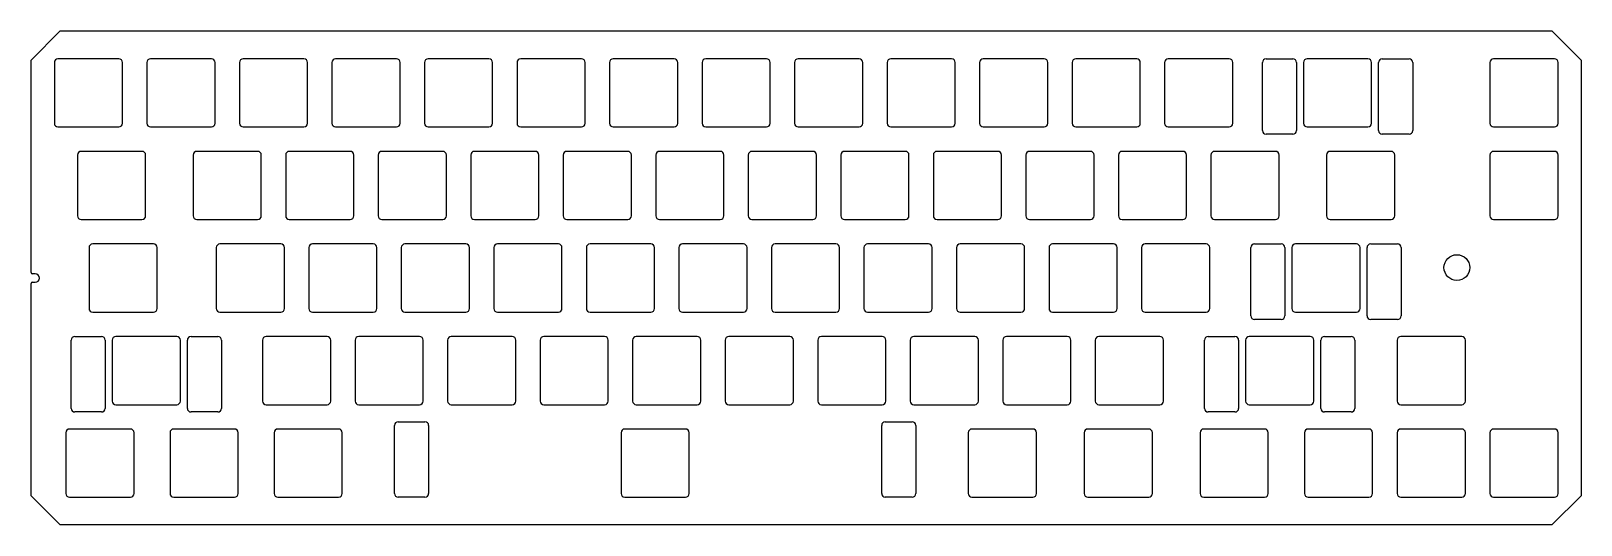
# Model space of a CAD drawing. Extents: x -2 to 316, y -98 to 3.
import ezdxf

# ---------------------------------------------------------------- set-up
doc = ezdxf.new("R2010")
doc.units = 0

msp = doc.modelspace()

# ---------------------------------------------------------------- linework, layer by layer
at = {"layer": 'Border', "color": 0}
for points in [[(3.73, 3.18), (310.18, 3.18)], [(-2.27, -46.42), (-2.27, -2.83)], [(316.18, -2.83), (316.18, -92.26)], [(-1.4, -46.67), (-2.02, -46.67)], [(-2.27, -92.26), (-2.27, -48.67)], [(-2.02, -48.42), (-1.4, -48.42)], [(310.18, -98.26), (3.73, -98.26)]]:
    msp.add_lwpolyline(points, dxfattribs=at)
msp.add_circle((290.68, -45.41), 2.65, dxfattribs=at)
for centre, radius, start, end in [((-2.02, -46.42), 0.25, -180, -90), ((-1.4, -47.55), 0.875, -90, 90), ((-2.02, -48.67), 0.25, 90, -180)]:
    msp.add_arc(centre, radius, start, end, dxfattribs=at)
at = {"layer": 'Group', "color": 0}
for points in [[(15.77, -2.53), (3.27, -2.53)], [(2.52, -3.28), (2.52, -15.77)], [(16.52, -15.77), (16.52, -3.28)], [(3.27, -16.52), (15.77, -16.52)]]:
    msp.add_lwpolyline(points, dxfattribs=at)
for centre, start, end in [((3.27, -3.28), 90, -180), ((15.77, -3.28), 0, 90), ((3.27, -15.77), -180, -90), ((15.77, -15.77), -90, 0)]:
    msp.add_arc(centre, 0.75, start, end, dxfattribs=at)
at = {"layer": 'Group001', "color": 0}
for points in [[(34.79, -2.53), (22.29, -2.53)], [(21.54, -3.28), (21.54, -15.77)], [(35.54, -15.77), (35.54, -3.28)], [(22.29, -16.52), (34.79, -16.52)]]:
    msp.add_lwpolyline(points, dxfattribs=at)
for centre, start, end in [((22.29, -3.28), 90, -180), ((34.79, -3.28), 0, 90), ((22.29, -15.77), -180, -90), ((34.79, -15.77), -90, 0)]:
    msp.add_arc(centre, 0.75, start, end, dxfattribs=at)
at = {"layer": 'Group002', "color": 0}
for points in [[(53.8, -2.53), (41.3, -2.53)], [(40.55, -3.28), (40.55, -15.77)], [(54.55, -15.77), (54.55, -3.28)], [(41.3, -16.52), (53.8, -16.52)]]:
    msp.add_lwpolyline(points, dxfattribs=at)
for centre, start, end in [((41.3, -3.28), 90, -180), ((53.8, -3.28), 0, 90), ((41.3, -15.77), -180, -90), ((53.8, -15.77), -90, 0)]:
    msp.add_arc(centre, 0.75, start, end, dxfattribs=at)
at = {"layer": 'Group003', "color": 0}
for points in [[(72.81, -2.53), (60.31, -2.53)], [(59.56, -3.28), (59.56, -15.77)], [(73.56, -15.77), (73.56, -3.28)], [(60.31, -16.52), (72.81, -16.52)]]:
    msp.add_lwpolyline(points, dxfattribs=at)
for centre, start, end in [((60.31, -3.28), 90, -180), ((72.81, -3.28), 0, 90), ((60.31, -15.77), -180, -90), ((72.81, -15.77), -90, 0)]:
    msp.add_arc(centre, 0.75, start, end, dxfattribs=at)
at = {"layer": 'Group004', "color": 0}
for points in [[(91.81, -2.53), (79.31, -2.53)], [(78.56, -3.28), (78.56, -15.77)], [(92.56, -15.77), (92.56, -3.28)], [(79.31, -16.52), (91.81, -16.52)]]:
    msp.add_lwpolyline(points, dxfattribs=at)
for centre, start, end in [((79.31, -3.28), 90, -180), ((91.81, -3.28), 0, 90), ((79.31, -15.77), -180, -90), ((91.81, -15.77), -90, 0)]:
    msp.add_arc(centre, 0.75, start, end, dxfattribs=at)
at = {"layer": 'Group005', "color": 0}
for points in [[(110.83, -2.53), (98.33, -2.53)], [(97.58, -3.28), (97.58, -15.77)], [(111.58, -15.77), (111.58, -3.28)], [(98.33, -16.52), (110.83, -16.52)]]:
    msp.add_lwpolyline(points, dxfattribs=at)
for centre, start, end in [((98.33, -3.28), 90, -180), ((110.83, -3.28), 0, 90), ((98.33, -15.77), -180, -90), ((110.83, -15.77), -90, 0)]:
    msp.add_arc(centre, 0.75, start, end, dxfattribs=at)
at = {"layer": 'Group006', "color": 0}
for points in [[(129.84, -2.53), (117.34, -2.53)], [(116.59, -3.28), (116.59, -15.77)], [(130.59, -15.77), (130.59, -3.28)], [(117.34, -16.52), (129.84, -16.52)]]:
    msp.add_lwpolyline(points, dxfattribs=at)
for centre, start, end in [((117.34, -3.28), 90, -180), ((129.84, -3.28), 0, 90), ((117.34, -15.77), -180, -90), ((129.84, -15.77), -90, 0)]:
    msp.add_arc(centre, 0.75, start, end, dxfattribs=at)
at = {"layer": 'Group007', "color": 0}
for points in [[(148.85, -2.53), (136.35, -2.53)], [(135.6, -3.28), (135.6, -15.77)], [(149.6, -15.77), (149.6, -3.28)], [(136.35, -16.52), (148.85, -16.52)]]:
    msp.add_lwpolyline(points, dxfattribs=at)
for centre, start, end in [((136.35, -3.28), 90, -180), ((148.85, -3.28), 0, 90), ((136.35, -15.77), -180, -90), ((148.85, -15.77), -90, 0)]:
    msp.add_arc(centre, 0.75, start, end, dxfattribs=at)
at = {"layer": 'Group008', "color": 0}
for points in [[(167.85, -2.53), (155.35, -2.53)], [(154.6, -3.28), (154.6, -15.77)], [(168.6, -15.77), (168.6, -3.28)], [(155.35, -16.52), (167.85, -16.52)]]:
    msp.add_lwpolyline(points, dxfattribs=at)
for centre, start, end in [((155.35, -3.28), 90, -180), ((167.85, -3.28), 0, 90), ((155.35, -15.77), -180, -90), ((167.85, -15.77), -90, 0)]:
    msp.add_arc(centre, 0.75, start, end, dxfattribs=at)
at = {"layer": 'Group009', "color": 0}
for points in [[(186.87, -2.53), (174.37, -2.53)], [(173.62, -3.28), (173.62, -15.77)], [(187.62, -15.77), (187.62, -3.28)], [(174.37, -16.52), (186.87, -16.52)]]:
    msp.add_lwpolyline(points, dxfattribs=at)
for centre, start, end in [((174.37, -3.28), 90, -180), ((186.87, -3.28), 0, 90), ((174.37, -15.77), -180, -90), ((186.87, -15.77), -90, 0)]:
    msp.add_arc(centre, 0.75, start, end, dxfattribs=at)
at = {"layer": 'Group010', "color": 0}
for points in [[(205.88, -2.53), (193.38, -2.53)], [(192.63, -3.28), (192.63, -15.77)], [(206.63, -15.77), (206.63, -3.28)], [(193.38, -16.52), (205.88, -16.52)]]:
    msp.add_lwpolyline(points, dxfattribs=at)
for centre, start, end in [((193.38, -3.28), 90, -180), ((205.88, -3.28), 0, 90), ((193.38, -15.77), -180, -90), ((205.88, -15.77), -90, 0)]:
    msp.add_arc(centre, 0.75, start, end, dxfattribs=at)
at = {"layer": 'Group011', "color": 0}
for points in [[(224.89, -2.53), (212.39, -2.53)], [(211.64, -3.28), (211.64, -15.77)], [(225.64, -15.77), (225.64, -3.28)], [(212.39, -16.52), (224.89, -16.52)]]:
    msp.add_lwpolyline(points, dxfattribs=at)
for centre, start, end in [((212.39, -3.28), 90, -180), ((224.89, -3.28), 0, 90), ((212.39, -15.77), -180, -90), ((224.89, -15.77), -90, 0)]:
    msp.add_arc(centre, 0.75, start, end, dxfattribs=at)
at = {"layer": 'Group012', "color": 0}
for points in [[(243.89, -2.53), (231.39, -2.53)], [(230.64, -3.28), (230.64, -15.77)], [(244.64, -15.77), (244.64, -3.28)], [(231.39, -16.52), (243.89, -16.52)]]:
    msp.add_lwpolyline(points, dxfattribs=at)
for centre, start, end in [((231.39, -3.28), 90, -180), ((243.89, -3.28), 0, 90), ((231.39, -15.77), -180, -90), ((243.89, -15.77), -90, 0)]:
    msp.add_arc(centre, 0.75, start, end, dxfattribs=at)
at = {"layer": 'Group013', "color": 0}
for points in [[(272.41, -2.53), (259.91, -2.53)], [(259.16, -3.28), (259.16, -15.77)], [(273.16, -15.77), (273.16, -3.28)], [(259.91, -16.52), (272.41, -16.52)]]:
    msp.add_lwpolyline(points, dxfattribs=at)
for centre, start, end in [((259.91, -3.28), 90, -180), ((272.41, -3.28), 0, 90), ((259.91, -15.77), -180, -90), ((272.41, -15.77), -90, 0)]:
    msp.add_arc(centre, 0.75, start, end, dxfattribs=at)
at = {"layer": 'Group014', "color": 0}
for points in [[(310.73, -2.53), (298.23, -2.53)], [(297.48, -3.28), (297.48, -15.77)], [(311.48, -15.77), (311.48, -3.28)], [(298.23, -16.52), (310.73, -16.52)]]:
    msp.add_lwpolyline(points, dxfattribs=at)
for centre, start, end in [((298.23, -3.28), 90, -180), ((310.73, -3.28), 0, 90), ((298.23, -15.77), -180, -90), ((310.73, -15.77), -90, 0)]:
    msp.add_arc(centre, 0.75, start, end, dxfattribs=at)
at = {"layer": 'Group017', "color": 0}
for points in [[(7.28, -22.29), (7.28, -34.79)], [(20.53, -21.54), (8.03, -21.54)], [(21.28, -34.79), (21.28, -22.29)], [(8.03, -35.54), (20.53, -35.54)]]:
    msp.add_lwpolyline(points, dxfattribs=at)
for centre, start, end in [((8.03, -22.29), 90, -180), ((20.53, -22.29), 0, 90), ((8.03, -34.79), -180, -90), ((20.53, -34.79), -90, 0)]:
    msp.add_arc(centre, 0.75, start, end, dxfattribs=at)
at = {"layer": 'Group018', "color": 0}
for points in [[(31.04, -22.29), (31.04, -34.79)], [(44.29, -21.54), (31.79, -21.54)], [(45.04, -34.79), (45.04, -22.29)], [(31.79, -35.54), (44.29, -35.54)]]:
    msp.add_lwpolyline(points, dxfattribs=at)
for centre, start, end in [((31.79, -22.29), 90, -180), ((44.29, -22.29), 0, 90), ((31.79, -34.79), -180, -90), ((44.29, -34.79), -90, 0)]:
    msp.add_arc(centre, 0.75, start, end, dxfattribs=at)
at = {"layer": 'Group019', "color": 0}
for points in [[(50.05, -22.29), (50.05, -34.79)], [(63.3, -21.54), (50.8, -21.54)], [(64.05, -34.79), (64.05, -22.29)], [(50.8, -35.54), (63.3, -35.54)]]:
    msp.add_lwpolyline(points, dxfattribs=at)
for centre, start, end in [((50.8, -22.29), 90, -180), ((63.3, -22.29), 0, 90), ((50.8, -34.79), -180, -90), ((63.3, -34.79), -90, 0)]:
    msp.add_arc(centre, 0.75, start, end, dxfattribs=at)
at = {"layer": 'Group020', "color": 0}
for points in [[(69.06, -22.29), (69.06, -34.79)], [(82.31, -21.54), (69.81, -21.54)], [(83.06, -34.79), (83.06, -22.29)], [(69.81, -35.54), (82.31, -35.54)]]:
    msp.add_lwpolyline(points, dxfattribs=at)
for centre, start, end in [((69.81, -22.29), 90, -180), ((82.31, -22.29), 0, 90), ((69.81, -34.79), -180, -90), ((82.31, -34.79), -90, 0)]:
    msp.add_arc(centre, 0.75, start, end, dxfattribs=at)
at = {"layer": 'Group021', "color": 0}
for points in [[(88.07, -22.29), (88.07, -34.79)], [(101.32, -21.54), (88.82, -21.54)], [(102.07, -34.79), (102.07, -22.29)], [(88.82, -35.54), (101.32, -35.54)]]:
    msp.add_lwpolyline(points, dxfattribs=at)
for centre, start, end in [((88.82, -22.29), 90, -180), ((101.32, -22.29), 0, 90), ((88.82, -34.79), -180, -90), ((101.32, -34.79), -90, 0)]:
    msp.add_arc(centre, 0.75, start, end, dxfattribs=at)
at = {"layer": 'Group022', "color": 0}
for points in [[(107.08, -22.29), (107.08, -34.79)], [(120.33, -21.54), (107.83, -21.54)], [(121.08, -34.79), (121.08, -22.29)], [(107.83, -35.54), (120.33, -35.54)]]:
    msp.add_lwpolyline(points, dxfattribs=at)
for centre, start, end in [((107.83, -22.29), 90, -180), ((120.33, -22.29), 0, 90), ((107.83, -34.79), -180, -90), ((120.33, -34.79), -90, 0)]:
    msp.add_arc(centre, 0.75, start, end, dxfattribs=at)
at = {"layer": 'Group023', "color": 0}
for points in [[(126.09, -22.29), (126.09, -34.79)], [(139.34, -21.54), (126.84, -21.54)], [(140.09, -34.79), (140.09, -22.29)], [(126.84, -35.54), (139.34, -35.54)]]:
    msp.add_lwpolyline(points, dxfattribs=at)
for centre, start, end in [((126.84, -22.29), 90, -180), ((139.34, -22.29), 0, 90), ((126.84, -34.79), -180, -90), ((139.34, -34.79), -90, 0)]:
    msp.add_arc(centre, 0.75, start, end, dxfattribs=at)
at = {"layer": 'Group024', "color": 0}
for points in [[(145.1, -22.29), (145.1, -34.79)], [(158.35, -21.54), (145.85, -21.54)], [(159.1, -34.79), (159.1, -22.29)], [(145.85, -35.54), (158.35, -35.54)]]:
    msp.add_lwpolyline(points, dxfattribs=at)
for centre, start, end in [((145.85, -22.29), 90, -180), ((158.35, -22.29), 0, 90), ((145.85, -34.79), -180, -90), ((158.35, -34.79), -90, 0)]:
    msp.add_arc(centre, 0.75, start, end, dxfattribs=at)
at = {"layer": 'Group025', "color": 0}
for points in [[(164.11, -22.29), (164.11, -34.79)], [(177.36, -21.54), (164.86, -21.54)], [(178.11, -34.79), (178.11, -22.29)], [(164.86, -35.54), (177.36, -35.54)]]:
    msp.add_lwpolyline(points, dxfattribs=at)
for centre, start, end in [((164.86, -22.29), 90, -180), ((177.36, -22.29), 0, 90), ((164.86, -34.79), -180, -90), ((177.36, -34.79), -90, 0)]:
    msp.add_arc(centre, 0.75, start, end, dxfattribs=at)
at = {"layer": 'Group026', "color": 0}
for points in [[(183.12, -22.29), (183.12, -34.79)], [(196.37, -21.54), (183.87, -21.54)], [(197.12, -34.79), (197.12, -22.29)], [(183.87, -35.54), (196.37, -35.54)]]:
    msp.add_lwpolyline(points, dxfattribs=at)
for centre, start, end in [((183.87, -22.29), 90, -180), ((196.37, -22.29), 0, 90), ((183.87, -34.79), -180, -90), ((196.37, -34.79), -90, 0)]:
    msp.add_arc(centre, 0.75, start, end, dxfattribs=at)
at = {"layer": 'Group027', "color": 0}
for points in [[(202.13, -22.29), (202.13, -34.79)], [(215.38, -21.54), (202.88, -21.54)], [(216.13, -34.79), (216.13, -22.29)], [(202.88, -35.54), (215.38, -35.54)]]:
    msp.add_lwpolyline(points, dxfattribs=at)
for centre, start, end in [((202.88, -22.29), 90, -180), ((215.38, -22.29), 0, 90), ((202.88, -34.79), -180, -90), ((215.38, -34.79), -90, 0)]:
    msp.add_arc(centre, 0.75, start, end, dxfattribs=at)
at = {"layer": 'Group028', "color": 0}
for points in [[(221.14, -22.29), (221.14, -34.79)], [(234.39, -21.54), (221.89, -21.54)], [(235.14, -34.79), (235.14, -22.29)], [(221.89, -35.54), (234.39, -35.54)]]:
    msp.add_lwpolyline(points, dxfattribs=at)
for centre, start, end in [((221.89, -22.29), 90, -180), ((234.39, -22.29), 0, 90), ((221.89, -34.79), -180, -90), ((234.39, -34.79), -90, 0)]:
    msp.add_arc(centre, 0.75, start, end, dxfattribs=at)
at = {"layer": 'Group029', "color": 0}
for points in [[(240.15, -22.29), (240.15, -34.79)], [(253.4, -21.54), (240.9, -21.54)], [(254.15, -34.79), (254.15, -22.29)], [(240.9, -35.54), (253.4, -35.54)]]:
    msp.add_lwpolyline(points, dxfattribs=at)
for centre, start, end in [((240.9, -22.29), 90, -180), ((253.4, -22.29), 0, 90), ((240.9, -34.79), -180, -90), ((253.4, -34.79), -90, 0)]:
    msp.add_arc(centre, 0.75, start, end, dxfattribs=at)
at = {"layer": 'Group030', "color": 0}
for points in [[(263.91, -22.29), (263.91, -34.79)], [(277.16, -21.54), (264.66, -21.54)], [(277.91, -34.79), (277.91, -22.29)], [(264.66, -35.54), (277.16, -35.54)]]:
    msp.add_lwpolyline(points, dxfattribs=at)
for centre, start, end in [((264.66, -22.29), 90, -180), ((277.16, -22.29), 0, 90), ((264.66, -34.79), -180, -90), ((277.16, -34.79), -90, 0)]:
    msp.add_arc(centre, 0.75, start, end, dxfattribs=at)
at = {"layer": 'Group031', "color": 0}
for points in [[(297.48, -22.29), (297.48, -34.79)], [(310.73, -21.54), (298.23, -21.54)], [(311.48, -34.79), (311.48, -22.29)], [(298.23, -35.54), (310.73, -35.54)]]:
    msp.add_lwpolyline(points, dxfattribs=at)
for centre, start, end in [((298.23, -22.29), 90, -180), ((310.73, -22.29), 0, 90), ((298.23, -34.79), -180, -90), ((310.73, -34.79), -90, 0)]:
    msp.add_arc(centre, 0.75, start, end, dxfattribs=at)
at = {"layer": 'Group033', "color": 0}
for points in [[(9.65, -41.3), (9.65, -53.8)], [(22.9, -40.55), (10.4, -40.55)], [(23.65, -53.8), (23.65, -41.3)], [(10.4, -54.55), (22.9, -54.55)]]:
    msp.add_lwpolyline(points, dxfattribs=at)
for centre, start, end in [((10.4, -41.3), 90, -180), ((22.9, -41.3), 0, 90), ((10.4, -53.8), -180, -90), ((22.9, -53.8), -90, 0)]:
    msp.add_arc(centre, 0.75, start, end, dxfattribs=at)
at = {"layer": 'Group034', "color": 0}
for points in [[(35.79, -41.3), (35.79, -53.8)], [(49.04, -40.55), (36.54, -40.55)], [(49.79, -53.8), (49.79, -41.3)], [(36.54, -54.55), (49.04, -54.55)]]:
    msp.add_lwpolyline(points, dxfattribs=at)
for centre, start, end in [((36.54, -41.3), 90, -180), ((49.04, -41.3), 0, 90), ((36.54, -53.8), -180, -90), ((49.04, -53.8), -90, 0)]:
    msp.add_arc(centre, 0.75, start, end, dxfattribs=at)
at = {"layer": 'Group035', "color": 0}
for points in [[(54.8, -41.3), (54.8, -53.8)], [(68.05, -40.55), (55.55, -40.55)], [(68.8, -53.8), (68.8, -41.3)], [(55.55, -54.55), (68.05, -54.55)]]:
    msp.add_lwpolyline(points, dxfattribs=at)
for centre, start, end in [((55.55, -41.3), 90, -180), ((68.05, -41.3), 0, 90), ((55.55, -53.8), -180, -90), ((68.05, -53.8), -90, 0)]:
    msp.add_arc(centre, 0.75, start, end, dxfattribs=at)
at = {"layer": 'Group036', "color": 0}
for points in [[(73.81, -41.3), (73.81, -53.8)], [(87.06, -40.55), (74.56, -40.55)], [(87.81, -53.8), (87.81, -41.3)], [(74.56, -54.55), (87.06, -54.55)]]:
    msp.add_lwpolyline(points, dxfattribs=at)
for centre, start, end in [((74.56, -41.3), 90, -180), ((87.06, -41.3), 0, 90), ((74.56, -53.8), -180, -90), ((87.06, -53.8), -90, 0)]:
    msp.add_arc(centre, 0.75, start, end, dxfattribs=at)
at = {"layer": 'Group037', "color": 0}
for points in [[(92.82, -41.3), (92.82, -53.8)], [(106.07, -40.55), (93.57, -40.55)], [(106.82, -53.8), (106.82, -41.3)], [(93.57, -54.55), (106.07, -54.55)]]:
    msp.add_lwpolyline(points, dxfattribs=at)
for centre, start, end in [((93.57, -41.3), 90, -180), ((106.07, -41.3), 0, 90), ((93.57, -53.8), -180, -90), ((106.07, -53.8), -90, 0)]:
    msp.add_arc(centre, 0.75, start, end, dxfattribs=at)
at = {"layer": 'Group038', "color": 0}
for points in [[(111.83, -41.3), (111.83, -53.8)], [(125.08, -40.55), (112.58, -40.55)], [(125.83, -53.8), (125.83, -41.3)], [(112.58, -54.55), (125.08, -54.55)]]:
    msp.add_lwpolyline(points, dxfattribs=at)
for centre, start, end in [((112.58, -41.3), 90, -180), ((125.08, -41.3), 0, 90), ((112.58, -53.8), -180, -90), ((125.08, -53.8), -90, 0)]:
    msp.add_arc(centre, 0.75, start, end, dxfattribs=at)
at = {"layer": 'Group039', "color": 0}
for points in [[(130.84, -41.3), (130.84, -53.8)], [(144.09, -40.55), (131.59, -40.55)], [(144.84, -53.8), (144.84, -41.3)], [(131.59, -54.55), (144.09, -54.55)]]:
    msp.add_lwpolyline(points, dxfattribs=at)
for centre, start, end in [((131.59, -41.3), 90, -180), ((144.09, -41.3), 0, 90), ((131.59, -53.8), -180, -90), ((144.09, -53.8), -90, 0)]:
    msp.add_arc(centre, 0.75, start, end, dxfattribs=at)
at = {"layer": 'Group040', "color": 0}
for points in [[(149.85, -41.3), (149.85, -53.8)], [(163.1, -40.55), (150.6, -40.55)], [(163.85, -53.8), (163.85, -41.3)], [(150.6, -54.55), (163.1, -54.55)]]:
    msp.add_lwpolyline(points, dxfattribs=at)
for centre, start, end in [((150.6, -41.3), 90, -180), ((163.1, -41.3), 0, 90), ((150.6, -53.8), -180, -90), ((163.1, -53.8), -90, 0)]:
    msp.add_arc(centre, 0.75, start, end, dxfattribs=at)
at = {"layer": 'Group041', "color": 0}
for points in [[(168.86, -41.3), (168.86, -53.8)], [(182.11, -40.55), (169.61, -40.55)], [(182.86, -53.8), (182.86, -41.3)], [(169.61, -54.55), (182.11, -54.55)]]:
    msp.add_lwpolyline(points, dxfattribs=at)
for centre, start, end in [((169.61, -41.3), 90, -180), ((182.11, -41.3), 0, 90), ((169.61, -53.8), -180, -90), ((182.11, -53.8), -90, 0)]:
    msp.add_arc(centre, 0.75, start, end, dxfattribs=at)
at = {"layer": 'Group042', "color": 0}
for points in [[(187.87, -41.3), (187.87, -53.8)], [(201.12, -40.55), (188.62, -40.55)], [(201.87, -53.8), (201.87, -41.3)], [(188.62, -54.55), (201.12, -54.55)]]:
    msp.add_lwpolyline(points, dxfattribs=at)
for centre, start, end in [((188.62, -41.3), 90, -180), ((201.12, -41.3), 0, 90), ((188.62, -53.8), -180, -90), ((201.12, -53.8), -90, 0)]:
    msp.add_arc(centre, 0.75, start, end, dxfattribs=at)
at = {"layer": 'Group043', "color": 0}
for points in [[(206.88, -41.3), (206.88, -53.8)], [(220.13, -40.55), (207.63, -40.55)], [(220.88, -53.8), (220.88, -41.3)], [(207.63, -54.55), (220.13, -54.55)]]:
    msp.add_lwpolyline(points, dxfattribs=at)
for centre, start, end in [((207.63, -41.3), 90, -180), ((220.13, -41.3), 0, 90), ((207.63, -53.8), -180, -90), ((220.13, -53.8), -90, 0)]:
    msp.add_arc(centre, 0.75, start, end, dxfattribs=at)
at = {"layer": 'Group044', "color": 0}
for points in [[(225.89, -41.3), (225.89, -53.8)], [(239.14, -40.55), (226.64, -40.55)], [(239.89, -53.8), (239.89, -41.3)], [(226.64, -54.55), (239.14, -54.55)]]:
    msp.add_lwpolyline(points, dxfattribs=at)
for centre, start, end in [((226.64, -41.3), 90, -180), ((239.14, -41.3), 0, 90), ((226.64, -53.8), -180, -90), ((239.14, -53.8), -90, 0)]:
    msp.add_arc(centre, 0.75, start, end, dxfattribs=at)
at = {"layer": 'Group045', "color": 0}
for points in [[(256.78, -41.3), (256.78, -53.8)], [(270.03, -40.55), (257.53, -40.55)], [(270.78, -53.8), (270.78, -41.3)], [(257.53, -54.55), (270.03, -54.55)]]:
    msp.add_lwpolyline(points, dxfattribs=at)
for centre, start, end in [((257.53, -41.3), 90, -180), ((270.03, -41.3), 0, 90), ((257.53, -53.8), -180, -90), ((270.03, -53.8), -90, 0)]:
    msp.add_arc(centre, 0.75, start, end, dxfattribs=at)
at = {"layer": 'Group049', "color": 0}
for points in [[(14.41, -60.31), (14.41, -72.81)], [(27.66, -59.56), (15.16, -59.56)], [(28.41, -72.81), (28.41, -60.31)], [(15.16, -73.56), (27.66, -73.56)]]:
    msp.add_lwpolyline(points, dxfattribs=at)
for centre, start, end in [((15.16, -60.31), 90, -180), ((27.66, -60.31), 0, 90), ((15.16, -72.81), -180, -90), ((27.66, -72.81), -90, 0)]:
    msp.add_arc(centre, 0.75, start, end, dxfattribs=at)
at = {"layer": 'Group052', "color": 0}
for points in [[(45.3, -60.31), (45.3, -72.81)], [(58.55, -59.56), (46.05, -59.56)], [(59.3, -72.81), (59.3, -60.31)], [(46.05, -73.56), (58.55, -73.56)]]:
    msp.add_lwpolyline(points, dxfattribs=at)
for centre, start, end in [((46.05, -60.31), 90, -180), ((58.55, -60.31), 0, 90), ((46.05, -72.81), -180, -90), ((58.55, -72.81), -90, 0)]:
    msp.add_arc(centre, 0.75, start, end, dxfattribs=at)
at = {"layer": 'Group053', "color": 0}
for points in [[(64.31, -60.31), (64.31, -72.81)], [(77.56, -59.56), (65.06, -59.56)], [(78.31, -72.81), (78.31, -60.31)], [(65.06, -73.56), (77.56, -73.56)]]:
    msp.add_lwpolyline(points, dxfattribs=at)
for centre, start, end in [((65.06, -60.31), 90, -180), ((77.56, -60.31), 0, 90), ((65.06, -72.81), -180, -90), ((77.56, -72.81), -90, 0)]:
    msp.add_arc(centre, 0.75, start, end, dxfattribs=at)
at = {"layer": 'Group054', "color": 0}
for points in [[(83.32, -60.31), (83.32, -72.81)], [(96.57, -59.56), (84.07, -59.56)], [(97.32, -72.81), (97.32, -60.31)], [(84.07, -73.56), (96.57, -73.56)]]:
    msp.add_lwpolyline(points, dxfattribs=at)
for centre, start, end in [((84.07, -60.31), 90, -180), ((96.57, -60.31), 0, 90), ((84.07, -72.81), -180, -90), ((96.57, -72.81), -90, 0)]:
    msp.add_arc(centre, 0.75, start, end, dxfattribs=at)
at = {"layer": 'Group055', "color": 0}
for points in [[(102.33, -60.31), (102.33, -72.81)], [(115.58, -59.56), (103.08, -59.56)], [(116.33, -72.81), (116.33, -60.31)], [(103.08, -73.56), (115.58, -73.56)]]:
    msp.add_lwpolyline(points, dxfattribs=at)
for centre, start, end in [((103.08, -60.31), 90, -180), ((115.58, -60.31), 0, 90), ((103.08, -72.81), -180, -90), ((115.58, -72.81), -90, 0)]:
    msp.add_arc(centre, 0.75, start, end, dxfattribs=at)
at = {"layer": 'Group056', "color": 0}
for points in [[(121.34, -60.31), (121.34, -72.81)], [(134.59, -59.56), (122.09, -59.56)], [(135.34, -72.81), (135.34, -60.31)], [(122.09, -73.56), (134.59, -73.56)]]:
    msp.add_lwpolyline(points, dxfattribs=at)
for centre, start, end in [((122.09, -60.31), 90, -180), ((134.59, -60.31), 0, 90), ((122.09, -72.81), -180, -90), ((134.59, -72.81), -90, 0)]:
    msp.add_arc(centre, 0.75, start, end, dxfattribs=at)
at = {"layer": 'Group057', "color": 0}
for points in [[(140.35, -60.31), (140.35, -72.81)], [(153.6, -59.56), (141.1, -59.56)], [(154.35, -72.81), (154.35, -60.31)], [(141.1, -73.56), (153.6, -73.56)]]:
    msp.add_lwpolyline(points, dxfattribs=at)
for centre, start, end in [((141.1, -60.31), 90, -180), ((153.6, -60.31), 0, 90), ((141.1, -72.81), -180, -90), ((153.6, -72.81), -90, 0)]:
    msp.add_arc(centre, 0.75, start, end, dxfattribs=at)
at = {"layer": 'Group058', "color": 0}
for points in [[(159.36, -60.31), (159.36, -72.81)], [(172.61, -59.56), (160.11, -59.56)], [(173.36, -72.81), (173.36, -60.31)], [(160.11, -73.56), (172.61, -73.56)]]:
    msp.add_lwpolyline(points, dxfattribs=at)
for centre, start, end in [((160.11, -60.31), 90, -180), ((172.61, -60.31), 0, 90), ((160.11, -72.81), -180, -90), ((172.61, -72.81), -90, 0)]:
    msp.add_arc(centre, 0.75, start, end, dxfattribs=at)
at = {"layer": 'Group059', "color": 0}
for points in [[(178.37, -60.31), (178.37, -72.81)], [(191.62, -59.56), (179.12, -59.56)], [(192.37, -72.81), (192.37, -60.31)], [(179.12, -73.56), (191.62, -73.56)]]:
    msp.add_lwpolyline(points, dxfattribs=at)
for centre, start, end in [((179.12, -60.31), 90, -180), ((191.62, -60.31), 0, 90), ((179.12, -72.81), -180, -90), ((191.62, -72.81), -90, 0)]:
    msp.add_arc(centre, 0.75, start, end, dxfattribs=at)
at = {"layer": 'Group060', "color": 0}
for points in [[(197.38, -60.31), (197.38, -72.81)], [(210.63, -59.56), (198.13, -59.56)], [(211.38, -72.81), (211.38, -60.31)], [(198.13, -73.56), (210.63, -73.56)]]:
    msp.add_lwpolyline(points, dxfattribs=at)
for centre, start, end in [((198.13, -60.31), 90, -180), ((210.63, -60.31), 0, 90), ((198.13, -72.81), -180, -90), ((210.63, -72.81), -90, 0)]:
    msp.add_arc(centre, 0.75, start, end, dxfattribs=at)
at = {"layer": 'Group061', "color": 0}
for points in [[(216.39, -60.31), (216.39, -72.81)], [(229.64, -59.56), (217.14, -59.56)], [(230.39, -72.81), (230.39, -60.31)], [(217.14, -73.56), (229.64, -73.56)]]:
    msp.add_lwpolyline(points, dxfattribs=at)
for centre, start, end in [((217.14, -60.31), 90, -180), ((229.64, -60.31), 0, 90), ((217.14, -72.81), -180, -90), ((229.64, -72.81), -90, 0)]:
    msp.add_arc(centre, 0.75, start, end, dxfattribs=at)
at = {"layer": 'Group062', "color": 0}
for points in [[(247.28, -60.31), (247.28, -72.81)], [(260.53, -59.56), (248.03, -59.56)], [(261.28, -72.81), (261.28, -60.31)], [(248.03, -73.56), (260.53, -73.56)]]:
    msp.add_lwpolyline(points, dxfattribs=at)
for centre, start, end in [((248.03, -60.31), 90, -180), ((260.53, -60.31), 0, 90), ((248.03, -72.81), -180, -90), ((260.53, -72.81), -90, 0)]:
    msp.add_arc(centre, 0.75, start, end, dxfattribs=at)
at = {"layer": 'Group063', "color": 0}
for points in [[(278.42, -60.31), (278.42, -72.81)], [(291.67, -59.56), (279.17, -59.56)], [(292.42, -72.81), (292.42, -60.31)], [(279.17, -73.56), (291.67, -73.56)]]:
    msp.add_lwpolyline(points, dxfattribs=at)
for centre, start, end in [((279.17, -60.31), 90, -180), ((291.67, -60.31), 0, 90), ((279.17, -72.81), -180, -90), ((291.67, -72.81), -90, 0)]:
    msp.add_arc(centre, 0.75, start, end, dxfattribs=at)
at = {"layer": 'Group065', "color": 0}
for points in [[(4.9, -79.31), (4.9, -91.81)], [(18.15, -78.56), (5.65, -78.56)], [(18.9, -91.81), (18.9, -79.31)], [(5.65, -92.56), (18.15, -92.56)]]:
    msp.add_lwpolyline(points, dxfattribs=at)
for centre, start, end in [((5.65, -79.31), 90, -180), ((18.15, -79.31), 0, 90), ((5.65, -91.81), -180, -90), ((18.15, -91.81), -90, 0)]:
    msp.add_arc(centre, 0.75, start, end, dxfattribs=at)
at = {"layer": 'Group066', "color": 0}
for points in [[(26.29, -79.31), (26.29, -91.81)], [(39.54, -78.56), (27.04, -78.56)], [(40.29, -91.81), (40.29, -79.31)], [(27.04, -92.56), (39.54, -92.56)]]:
    msp.add_lwpolyline(points, dxfattribs=at)
for centre, start, end in [((27.04, -79.31), 90, -180), ((39.54, -79.31), 0, 90), ((27.04, -91.81), -180, -90), ((39.54, -91.81), -90, 0)]:
    msp.add_arc(centre, 0.75, start, end, dxfattribs=at)
at = {"layer": 'Group067', "color": 0}
for points in [[(47.68, -79.31), (47.68, -91.81)], [(60.93, -78.56), (48.43, -78.56)], [(61.68, -91.81), (61.68, -79.31)], [(48.43, -92.56), (60.93, -92.56)]]:
    msp.add_lwpolyline(points, dxfattribs=at)
for centre, start, end in [((48.43, -79.31), 90, -180), ((60.93, -79.31), 0, 90), ((48.43, -91.81), -180, -90), ((60.93, -91.81), -90, 0)]:
    msp.add_arc(centre, 0.75, start, end, dxfattribs=at)
at = {"layer": 'Group068', "color": 0}
for points in [[(118.96, -79.31), (118.96, -91.81)], [(132.21, -78.56), (119.71, -78.56)], [(132.96, -91.81), (132.96, -79.31)], [(119.71, -92.56), (132.21, -92.56)]]:
    msp.add_lwpolyline(points, dxfattribs=at)
for centre, start, end in [((119.71, -79.31), 90, -180), ((132.21, -79.31), 0, 90), ((119.71, -91.81), -180, -90), ((132.21, -91.81), -90, 0)]:
    msp.add_arc(centre, 0.75, start, end, dxfattribs=at)
at = {"layer": 'Group069', "color": 0}
for points in [[(190.3, -79.31), (190.3, -91.81)], [(203.55, -78.56), (191.05, -78.56)], [(204.3, -91.81), (204.3, -79.31)], [(191.05, -92.56), (203.55, -92.56)]]:
    msp.add_lwpolyline(points, dxfattribs=at)
for centre, start, end in [((191.05, -79.31), 90, -180), ((203.55, -79.31), 0, 90), ((191.05, -91.81), -180, -90), ((203.55, -91.81), -90, 0)]:
    msp.add_arc(centre, 0.75, start, end, dxfattribs=at)
at = {"layer": 'Group070', "color": 0}
for points in [[(214.11, -79.31), (214.11, -91.81)], [(227.36, -78.56), (214.86, -78.56)], [(228.11, -91.81), (228.11, -79.31)], [(214.86, -92.56), (227.36, -92.56)]]:
    msp.add_lwpolyline(points, dxfattribs=at)
for centre, start, end in [((214.86, -79.31), 90, -180), ((227.36, -79.31), 0, 90), ((214.86, -91.81), -180, -90), ((227.36, -91.81), -90, 0)]:
    msp.add_arc(centre, 0.75, start, end, dxfattribs=at)
at = {"layer": 'Group071', "color": 0}
for points in [[(237.92, -79.31), (237.92, -91.81)], [(251.17, -78.56), (238.67, -78.56)], [(251.92, -91.81), (251.92, -79.31)], [(238.67, -92.56), (251.17, -92.56)]]:
    msp.add_lwpolyline(points, dxfattribs=at)
for centre, start, end in [((238.67, -79.31), 90, -180), ((251.17, -79.31), 0, 90), ((238.67, -91.81), -180, -90), ((251.17, -91.81), -90, 0)]:
    msp.add_arc(centre, 0.75, start, end, dxfattribs=at)
at = {"layer": 'Group072', "color": 0}
for points in [[(259.36, -79.31), (259.36, -91.81)], [(272.61, -78.56), (260.11, -78.56)], [(273.36, -91.81), (273.36, -79.31)], [(260.11, -92.56), (272.61, -92.56)]]:
    msp.add_lwpolyline(points, dxfattribs=at)
for centre, start, end in [((260.11, -79.31), 90, -180), ((272.61, -79.31), 0, 90), ((260.11, -91.81), -180, -90), ((272.61, -91.81), -90, 0)]:
    msp.add_arc(centre, 0.75, start, end, dxfattribs=at)
at = {"layer": 'Group073', "color": 0}
for points in [[(278.42, -79.31), (278.42, -91.81)], [(291.67, -78.56), (279.17, -78.56)], [(292.42, -91.81), (292.42, -79.31)], [(279.17, -92.56), (291.67, -92.56)]]:
    msp.add_lwpolyline(points, dxfattribs=at)
for centre, start, end in [((279.17, -79.31), 90, -180), ((291.67, -79.31), 0, 90), ((279.17, -91.81), -180, -90), ((291.67, -91.81), -90, 0)]:
    msp.add_arc(centre, 0.75, start, end, dxfattribs=at)
at = {"layer": 'Group074', "color": 0}
for points in [[(297.48, -79.31), (297.48, -91.81)], [(310.73, -78.56), (298.23, -78.56)], [(311.48, -91.81), (311.48, -79.31)], [(298.23, -92.56), (310.73, -92.56)]]:
    msp.add_lwpolyline(points, dxfattribs=at)
for centre, start, end in [((298.23, -79.31), 90, -180), ((310.73, -79.31), 0, 90), ((298.23, -91.81), -180, -90), ((310.73, -91.81), -90, 0)]:
    msp.add_arc(centre, 0.75, start, end, dxfattribs=at)
at = {"layer": 'Group077', "color": 0}
msp.add_lwpolyline([(-2.27, -2.83), (3.73, 3.18)], dxfattribs=at)
at = {"layer": 'Group078', "color": 0}
msp.add_lwpolyline([(310.18, 3.18), (316.18, -2.83)], dxfattribs=at)
at = {"layer": 'Group079', "color": 0}
msp.add_lwpolyline([(316.18, -92.26), (310.18, -98.26)], dxfattribs=at)
at = {"layer": 'Group080', "color": 0}
msp.add_lwpolyline([(3.73, -98.26), (-2.27, -92.26)], dxfattribs=at)
at = {"layer": 'Group082', "color": 0}
for points in [[(248.35, -55.3), (248.35, -41.3)], [(249.1, -40.55), (254.6, -40.55)], [(255.35, -41.3), (255.35, -55.3)], [(254.6, -56.05), (249.1, -56.05)]]:
    msp.add_lwpolyline(points, dxfattribs=at)
for centre, start, end in [((249.1, -41.3), 90, -180), ((254.6, -41.3), 0, 90), ((249.1, -55.3), -180, -90), ((254.6, -55.3), -90, 0)]:
    msp.add_arc(centre, 0.75, start, end, dxfattribs=at)
at = {"layer": 'Group083', "color": 0}
for points in [[(272.22, -55.3), (272.22, -41.3)], [(272.97, -40.55), (278.47, -40.55)], [(279.22, -41.3), (279.22, -55.3)], [(278.47, -56.05), (272.97, -56.05)]]:
    msp.add_lwpolyline(points, dxfattribs=at)
for centre, start, end in [((272.97, -41.3), 90, -180), ((278.47, -41.3), 0, 90), ((272.97, -55.3), -180, -90), ((278.47, -55.3), -90, 0)]:
    msp.add_arc(centre, 0.75, start, end, dxfattribs=at)
at = {"layer": 'Group084', "color": 0}
for points in [[(5.97, -74.31), (5.97, -60.31)], [(6.72, -59.56), (12.22, -59.56)], [(12.97, -60.31), (12.97, -74.31)], [(12.22, -75.06), (6.72, -75.06)]]:
    msp.add_lwpolyline(points, dxfattribs=at)
for centre, start, end in [((6.72, -60.31), 90, -180), ((12.22, -60.31), 0, 90), ((6.72, -74.31), -180, -90), ((12.22, -74.31), -90, 0)]:
    msp.add_arc(centre, 0.75, start, end, dxfattribs=at)
at = {"layer": 'Group085', "color": 0}
for points in [[(29.85, -74.31), (29.85, -60.31)], [(30.6, -59.56), (36.1, -59.56)], [(36.85, -60.31), (36.85, -74.31)], [(36.1, -75.06), (30.6, -75.06)]]:
    msp.add_lwpolyline(points, dxfattribs=at)
for centre, start, end in [((30.6, -60.31), 90, -180), ((36.1, -60.31), 0, 90), ((30.6, -74.31), -180, -90), ((36.1, -74.31), -90, 0)]:
    msp.add_arc(centre, 0.75, start, end, dxfattribs=at)
at = {"layer": 'Group088', "color": 0}
for points in [[(172.5, -91.81), (172.5, -77.81)], [(173.25, -77.06), (178.75, -77.06)], [(179.5, -77.81), (179.5, -91.81)], [(178.75, -92.56), (173.25, -92.56)]]:
    msp.add_lwpolyline(points, dxfattribs=at)
for centre, start, end in [((173.25, -77.81), 90, -180), ((178.75, -77.81), 0, 90), ((173.25, -91.81), -180, -90), ((178.75, -91.81), -90, 0)]:
    msp.add_arc(centre, 0.75, start, end, dxfattribs=at)
at = {"layer": 'Group089', "color": 0}
for points in [[(72.42, -91.81), (72.42, -77.81)], [(73.17, -77.06), (78.67, -77.06)], [(79.42, -77.81), (79.42, -91.81)], [(78.67, -92.56), (73.17, -92.56)]]:
    msp.add_lwpolyline(points, dxfattribs=at)
for centre, start, end in [((73.17, -77.81), 90, -180), ((78.67, -77.81), 0, 90), ((73.17, -91.81), -180, -90), ((78.67, -91.81), -90, 0)]:
    msp.add_arc(centre, 0.75, start, end, dxfattribs=at)
at = {"layer": 'Group090', "color": 0}
for points in [[(275.35, -2.53), (280.85, -2.53)], [(274.6, -17.28), (274.6, -3.28)], [(281.6, -3.28), (281.6, -17.28)], [(280.85, -18.03), (275.35, -18.03)]]:
    msp.add_lwpolyline(points, dxfattribs=at)
for centre, start, end in [((275.35, -3.28), 90, -180), ((280.85, -3.28), 0, 90), ((275.35, -17.28), -180, -90), ((280.85, -17.28), -90, 0)]:
    msp.add_arc(centre, 0.75, start, end, dxfattribs=at)
at = {"layer": 'Group091', "color": 0}
for points in [[(251.47, -2.53), (256.97, -2.53)], [(250.72, -17.28), (250.72, -3.28)], [(257.72, -3.28), (257.72, -17.28)], [(256.97, -18.03), (251.47, -18.03)]]:
    msp.add_lwpolyline(points, dxfattribs=at)
for centre, start, end in [((251.47, -3.28), 90, -180), ((256.97, -3.28), 0, 90), ((251.47, -17.28), -180, -90), ((256.97, -17.28), -90, 0)]:
    msp.add_arc(centre, 0.75, start, end, dxfattribs=at)
at = {"layer": 'Group092', "color": 0}
for points in [[(262.72, -74.31), (262.72, -60.31)], [(263.47, -59.56), (268.97, -59.56)], [(269.72, -60.31), (269.72, -74.31)], [(268.97, -75.06), (263.47, -75.06)]]:
    msp.add_lwpolyline(points, dxfattribs=at)
for centre, start, end in [((263.47, -60.31), 90, -180), ((268.97, -60.31), 0, 90), ((263.47, -74.31), -180, -90), ((268.97, -74.31), -90, 0)]:
    msp.add_arc(centre, 0.75, start, end, dxfattribs=at)
at = {"layer": 'Group093', "color": 0}
for points in [[(238.84, -74.31), (238.84, -60.31)], [(239.59, -59.56), (245.09, -59.56)], [(245.84, -60.31), (245.84, -74.31)], [(245.09, -75.06), (239.59, -75.06)]]:
    msp.add_lwpolyline(points, dxfattribs=at)
for centre, start, end in [((239.59, -60.31), 90, -180), ((245.09, -60.31), 0, 90), ((239.59, -74.31), -180, -90), ((245.09, -74.31), -90, 0)]:
    msp.add_arc(centre, 0.75, start, end, dxfattribs=at)

doc.saveas('drawing.dxf')
